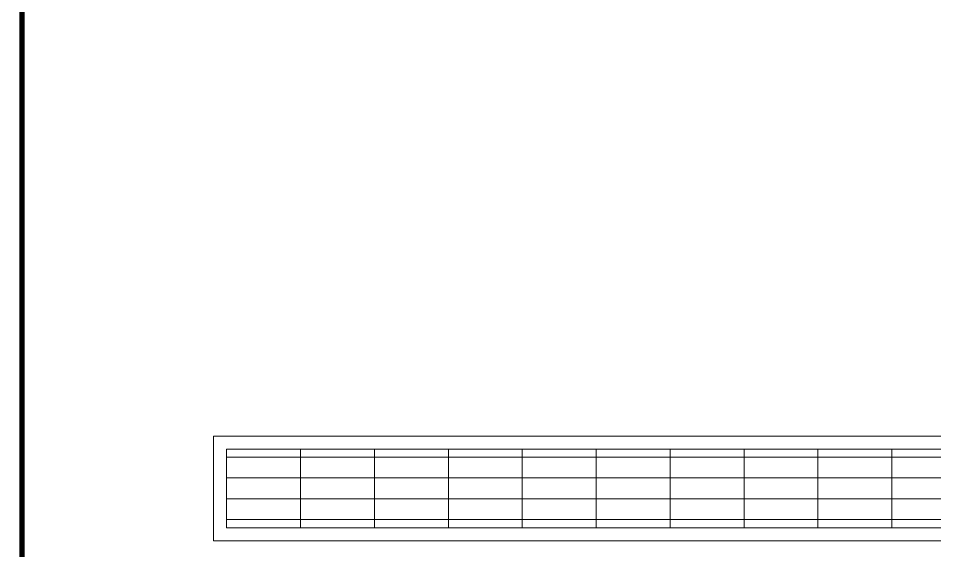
# Model space of a CAD drawing. Extents: x -1299 to 23780, y -3010 to 8106.
# Drawn here: x 4085.2 to 4260.2, y 363.1 to 464.8 of the extents above; entities that cross this region are included whole.
import ezdxf

# ---------------------------------------------------------------- set-up
doc = ezdxf.new("R2010")
doc.units = 0
doc.header["$LTSCALE"] = 25
doc.header["$MEASUREMENT"] = 0
doc.linetypes.add('HIDDEN2', pattern=[4.7625, 3.175, -1.5875])
doc.layers.get('0').update_dxf_attribs({"color": 9, "lineweight": 9})
doc.layers.add('21', color=9, linetype='Continuous', lineweight=9)
doc.layers.add('32', color=9, linetype='Continuous', lineweight=9)

# ---------------------------------------------------------------- blocks, each defined once
blk = doc.blocks.new('p-konvektor_audi')
for p, q in [((250, 89.48), (0, 89.47)), ((250, 89.47), (0, 89.48)), ((0, 89.48), (0, 69.47)), ((16.61, 71.95), (16.6, 86.99)), ((30.73, 71.95), (30.72, 86.99)), ((44.85, 71.95), (44.84, 86.99)), ((58.96, 71.95), (58.96, 86.99)), ((73.08, 71.95), (73.08, 86.99)), ((87.2, 71.95), (87.2, 86.99)), ((101.32, 71.95), (101.32, 86.99)), ((115.44, 71.95), (115.44, 86.99)), ((129.56, 71.95), (129.56, 86.99)), ((199.29, 85.44), (2.49, 85.42)), ((196.99, 81.46), (2.49, 81.45)), ((194.68, 77.48), (2.49, 77.47)), ((192.38, 73.51), (2.49, 73.49)), ((0, 69.47), (250, 69.47))]:
    blk.add_line(p, q)
for points in [[(250, 89.47), (0, 89.47), (0, 69.47), (250, 69.47)], [(247.51, 86.99), (247.51, 71.95), (2.49, 71.95), (2.49, 86.99)]]:
    blk.add_lwpolyline(points, close=True)

msp = doc.modelspace()

# ---------------------------------------------------------------- linework, layer by layer
at = {"layer": '21', "linetype": 'HIDDEN2', "ltscale": 0.1, "const_width": 1}
msp.add_lwpolyline([(3255.27, 599.68), (4085.88, 599.68), (4085.88, 192.44), (3255.27, 192.44)], close=True, dxfattribs=at)

# ---------------------------------------------------------------- block references
at = {"layer": '32', "xscale": -1, "rotation": 180}
msp.add_blockref('p-konvektor_audi', (4122.5, 454.48), dxfattribs=at)

doc.saveas('drawing.dxf')
